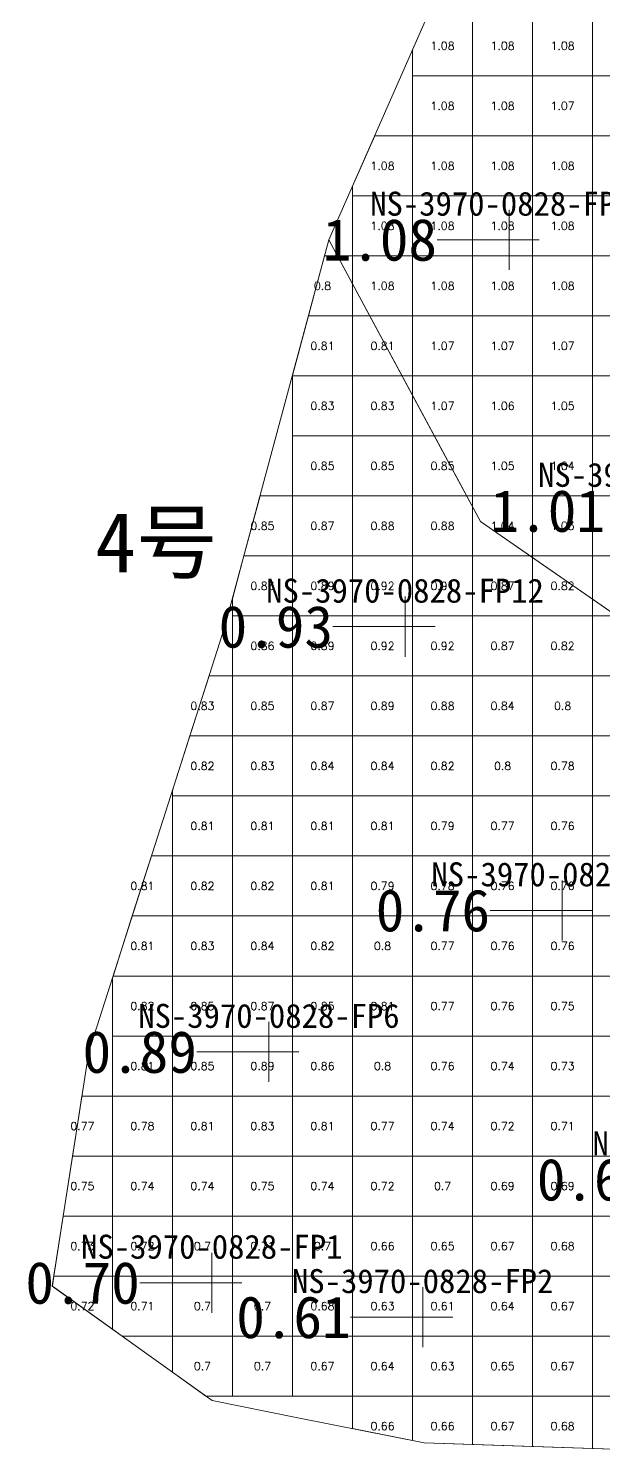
# Model space of a CAD drawing. Header units: inches. Extents: x 469978 to 470022, y 4349690 to 4349806.
# Drawn here: x 469977.74 to 469987.32, y 4349691.64 to 4349715.33 of the extents above; entities that cross this region are included whole.
import ezdxf
from ezdxf.enums import TextEntityAlignment as Align

# ---------------------------------------------------------------- set-up
doc = ezdxf.new("R2010")
doc.units = ezdxf.units.IN
doc.header["$MEASUREMENT"] = 0
for name, color, linetype, lineweight in [('0.500-1.000', 7, 'Continuous', 0), ('1.000-1.500', 7, 'Continuous', 0), ('孔口文字', 7, 'Continuous', 0), ('点', 7, 'Continuous', 0), ('爆区方格网', 7, 'Continuous', 0), ('线条', 7, 'Continuous', 0), ('钻孔', 7, 'Continuous', 0)]:
    doc.layers.add(name, color=color, linetype=linetype, lineweight=lineweight)
doc.styles.add('3dmine_textStyle_1', font='txt.shx', dxfattribs={"height": 1, "bigfont": 'gbcbig.shx'})
doc.styles.add('3dmine_textStyle_2', font='宋体.ttf', dxfattribs={"height": 1})
doc.styles.add('3dmine_textStyle_3', font='simsunb.ttf', dxfattribs={"height": 1})

msp = doc.modelspace()

# ---------------------------------------------------------------- hatches: boundary and pattern name
at = {"layer": '钻孔', "linetype": 'Continuous', "lineweight": 0, "true_color": 0x0000ff, "extrusion": (0, 1, 0)}
msp.add_hatch(color=5, dxfattribs=at).paths.add_polyline_path([(-469986.742, 3959.8), (-469985.742, 3959.8), (-469985.742, 3970.8), (-469986.742, 3970.8)], flags=0)
at = {"layer": '钻孔', "linetype": 'Continuous', "lineweight": 0, "true_color": 0x00ffff, "extrusion": (0, 1, 0)}
for points in [[(-469985.009, 3959.937), (-469984.009, 3959.937), (-469984.009, 3970.937), (-469985.009, 3970.937)], [(-469987.626, 3959.873), (-469986.626, 3959.873), (-469986.626, 3970.873), (-469987.626, 3970.873)], [(-469982.742, 3959.761), (-469981.742, 3959.761), (-469981.742, 3970.761), (-469982.742, 3970.761)], [(-469981.79, 3959.546), (-469980.79, 3959.546), (-469980.79, 3970.546), (-469981.79, 3970.546)], [(-469985.303, 3959.68), (-469984.303, 3959.68), (-469984.303, 3970.68), (-469985.303, 3970.68)]]:
    msp.add_hatch(color=4, dxfattribs=at).paths.add_polyline_path(points, flags=0)

# ---------------------------------------------------------------- linework, layer by layer
at = {"layer": '0.500-1.000', "color": 4, "linetype": 'Continuous', "lineweight": 0, "true_color": 0x00ffff}
msp.add_lwpolyline([(469988.142, 4349691.637), (469984.329, 4349691.764), (469982.226, 4349692.184), (469980.798, 4349692.47), (469978.133, 4349694.378), (469978.547, 4349697.03), (469978.742, 4349698.281), (469980.154, 4349702.694), (469981.009, 4349705.366), (469982.742, 4349711.814), (469985.267, 4349707.116), (469988.107, 4349705.148)], dxfattribs=at)
at = {"layer": '1.000-1.500', "color": 5, "linetype": 'Continuous', "lineweight": 0, "true_color": 0x0000ff}
msp.add_lwpolyline([(469993.327, 4349716.277), (469995.366, 4349714.835), (469995.8, 4349714.527), (469997.67, 4349714.286), (470000.892, 4349711.288), (469998.897, 4349709.188), (469994.336, 4349711.301), (469993.3, 4349711.78), (469990.902, 4349710.09), (469990.139, 4349709.552), (469990.942, 4349707.038), (469988.558, 4349704.836), (469985.267, 4349707.116), (469984.751, 4349708.076), (469982.742, 4349711.814), (469984.963, 4349716.86)], dxfattribs=at)
at = {"layer": '点', "color": 138, "linetype": 'Continuous', "lineweight": 0, "true_color": 0x004c4c}
for points, elevation in [([(469985.742, 4349711.314), (469985.742, 4349712.314)], 3970.8), ([(469986.242, 4349711.814), (469985.242, 4349711.814)], 3970.8), ([(469984.009, 4349704.866), (469984.009, 4349705.866)], 3970.937), ([(469984.509, 4349705.366), (469983.509, 4349705.366)], 3970.937), ([(469986.626, 4349700.139), (469986.626, 4349701.139)], 3970.873), ([(469987.126, 4349700.639), (469986.126, 4349700.639)], 3970.873), ([(469981.742, 4349697.781), (469981.742, 4349698.781)], 3970.761), ([(469982.242, 4349698.281), (469981.242, 4349698.281)], 3970.761), ([(469980.79, 4349693.934), (469980.79, 4349694.934)], 3970.546), ([(469981.29, 4349694.434), (469980.29, 4349694.434)], 3970.546), ([(469984.303, 4349693.361), (469984.303, 4349694.361)], 3970.68), ([(469984.803, 4349693.861), (469983.803, 4349693.861)], 3970.68)]:
    msp.add_lwpolyline(points, dxfattribs=dict(at, elevation=elevation))
at = {"layer": '爆区方格网', "color": 5, "linetype": 'Continuous', "lineweight": 0, "true_color": 0x0000ff, "elevation": 3971.003}
for points in [[(469985.134, 4349714.545), (469984.134, 4349714.545), (469984.134, 4349714.977), (469984.385, 4349715.545), (469985.134, 4349715.545), (469985.134, 4349714.545)], [(469986.134, 4349714.545), (469985.134, 4349714.545), (469985.134, 4349715.545), (469986.134, 4349715.545), (469986.134, 4349714.545)], [(469987.134, 4349714.545), (469986.134, 4349714.545), (469986.134, 4349715.545), (469987.134, 4349715.545), (469987.134, 4349714.545)], [(469988.134, 4349714.545), (469987.134, 4349714.545), (469987.134, 4349715.545), (469988.134, 4349715.545), (469988.134, 4349714.545)], [(469985.134, 4349713.545), (469984.134, 4349713.545), (469984.134, 4349714.545), (469985.134, 4349714.545), (469985.134, 4349713.545)], [(469986.134, 4349713.545), (469985.134, 4349713.545), (469985.134, 4349714.545), (469986.134, 4349714.545), (469986.134, 4349713.545)], [(469987.134, 4349713.545), (469986.134, 4349713.545), (469986.134, 4349714.545), (469987.134, 4349714.545), (469987.134, 4349713.545)], [(469988.134, 4349713.545), (469987.134, 4349713.545), (469987.134, 4349714.545), (469988.134, 4349714.545), (469988.134, 4349713.545)], [(469984.134, 4349712.545), (469983.134, 4349712.545), (469983.134, 4349712.705), (469983.504, 4349713.545), (469984.134, 4349713.545), (469984.134, 4349712.545)], [(469985.134, 4349712.545), (469984.134, 4349712.545), (469984.134, 4349713.545), (469985.134, 4349713.545), (469985.134, 4349712.545)], [(469986.134, 4349712.545), (469985.134, 4349712.545), (469985.134, 4349713.545), (469986.134, 4349713.545), (469986.134, 4349712.545)], [(469987.134, 4349712.545), (469986.134, 4349712.545), (469986.134, 4349713.545), (469987.134, 4349713.545), (469987.134, 4349712.545)], [(469988.134, 4349712.545), (469987.134, 4349712.545), (469987.134, 4349713.545), (469988.134, 4349713.545), (469988.134, 4349712.545)], [(469984.134, 4349711.545), (469983.134, 4349711.545), (469983.134, 4349712.545), (469984.134, 4349712.545), (469984.134, 4349711.545)], [(469985.134, 4349711.545), (469984.134, 4349711.545), (469984.134, 4349712.545), (469985.134, 4349712.545), (469985.134, 4349711.545)], [(469986.134, 4349711.545), (469985.134, 4349711.545), (469985.134, 4349712.545), (469986.134, 4349712.545), (469986.134, 4349711.545)], [(469987.134, 4349711.545), (469986.134, 4349711.545), (469986.134, 4349712.545), (469987.134, 4349712.545), (469987.134, 4349711.545)], [(469988.134, 4349711.545), (469987.134, 4349711.545), (469987.134, 4349712.545), (469988.134, 4349712.545), (469988.134, 4349711.545)], [(469984.134, 4349710.545), (469983.134, 4349710.545), (469983.134, 4349711.545), (469984.134, 4349711.545), (469984.134, 4349710.545)], [(469985.134, 4349710.545), (469984.134, 4349710.545), (469984.134, 4349711.545), (469985.134, 4349711.545), (469985.134, 4349710.545)], [(469986.134, 4349710.545), (469985.134, 4349710.545), (469985.134, 4349711.545), (469986.134, 4349711.545), (469986.134, 4349710.545)], [(469987.134, 4349710.545), (469986.134, 4349710.545), (469986.134, 4349711.545), (469987.134, 4349711.545), (469987.134, 4349710.545)], [(469988.134, 4349710.545), (469987.134, 4349710.545), (469987.134, 4349711.545), (469988.134, 4349711.545), (469988.134, 4349710.545)], [(469985.134, 4349709.545), (469984.134, 4349709.545), (469984.134, 4349710.545), (469985.134, 4349710.545), (469985.134, 4349709.545)], [(469986.134, 4349709.545), (469985.134, 4349709.545), (469985.134, 4349710.545), (469986.134, 4349710.545), (469986.134, 4349709.545)], [(469987.134, 4349709.545), (469986.134, 4349709.545), (469986.134, 4349710.545), (469987.134, 4349710.545), (469987.134, 4349709.545)], [(469988.134, 4349709.545), (469987.134, 4349709.545), (469987.134, 4349710.545), (469988.134, 4349710.545), (469988.134, 4349709.545)], [(469985.134, 4349708.545), (469984.134, 4349708.545), (469984.134, 4349709.545), (469985.134, 4349709.545), (469985.134, 4349708.545)], [(469986.134, 4349708.545), (469985.134, 4349708.545), (469985.134, 4349709.545), (469986.134, 4349709.545), (469986.134, 4349708.545)], [(469987.134, 4349708.545), (469986.134, 4349708.545), (469986.134, 4349709.545), (469987.134, 4349709.545), (469987.134, 4349708.545)], [(469988.134, 4349708.545), (469987.134, 4349708.545), (469987.134, 4349709.545), (469988.134, 4349709.545), (469988.134, 4349708.545)], [(469986.134, 4349707.545), (469985.134, 4349707.545), (469985.134, 4349708.545), (469986.134, 4349708.545), (469986.134, 4349707.545)], [(469987.134, 4349707.545), (469986.134, 4349707.545), (469986.134, 4349708.545), (469987.134, 4349708.545), (469987.134, 4349707.545)], [(469988.134, 4349707.545), (469987.134, 4349707.545), (469987.134, 4349708.545), (469988.134, 4349708.545), (469988.134, 4349707.545)], [(469986.134, 4349706.545), (469985.134, 4349706.545), (469985.134, 4349707.545), (469986.134, 4349707.545), (469986.134, 4349706.545)], [(469987.134, 4349706.545), (469986.134, 4349706.545), (469986.134, 4349707.545), (469987.134, 4349707.545), (469987.134, 4349706.545)], [(469988.134, 4349706.545), (469987.134, 4349706.545), (469987.134, 4349707.545), (469988.134, 4349707.545), (469988.134, 4349706.545)], [(469988.134, 4349705.545), (469987.134, 4349705.545), (469987.134, 4349706.545), (469988.134, 4349706.545), (469988.134, 4349705.545)]]:
    msp.add_lwpolyline(points, dxfattribs=at)
at = {"layer": '爆区方格网', "color": 4, "linetype": 'Continuous', "lineweight": 0, "true_color": 0x00ffff, "elevation": 3969.894}
for points in [[(469983.134, 4349710.545), (469982.401, 4349710.545), (469982.67, 4349711.545), (469983.134, 4349711.545), (469983.134, 4349710.545)], [(469983.134, 4349709.545), (469982.134, 4349709.545), (469982.134, 4349709.553), (469982.401, 4349710.545), (469983.134, 4349710.545), (469983.134, 4349709.545)], [(469984.134, 4349709.545), (469983.134, 4349709.545), (469983.134, 4349710.545), (469984.134, 4349710.545), (469984.134, 4349709.545)], [(469983.134, 4349708.545), (469982.134, 4349708.545), (469982.134, 4349709.545), (469983.134, 4349709.545), (469983.134, 4349708.545)], [(469984.134, 4349708.545), (469983.134, 4349708.545), (469983.134, 4349709.545), (469984.134, 4349709.545), (469984.134, 4349708.545)], [(469983.134, 4349707.545), (469982.134, 4349707.545), (469982.134, 4349708.545), (469983.134, 4349708.545), (469983.134, 4349707.545)], [(469984.134, 4349707.545), (469983.134, 4349707.545), (469983.134, 4349708.545), (469984.134, 4349708.545), (469984.134, 4349707.545)], [(469985.134, 4349707.545), (469984.134, 4349707.545), (469984.134, 4349708.545), (469985.134, 4349708.545), (469985.134, 4349707.545)], [(469982.134, 4349706.545), (469981.326, 4349706.545), (469981.595, 4349707.545), (469982.134, 4349707.545), (469982.134, 4349706.545)], [(469983.134, 4349706.545), (469982.134, 4349706.545), (469982.134, 4349707.545), (469983.134, 4349707.545), (469983.134, 4349706.545)], [(469984.134, 4349706.545), (469983.134, 4349706.545), (469983.134, 4349707.545), (469984.134, 4349707.545), (469984.134, 4349706.545)], [(469985.134, 4349706.545), (469984.134, 4349706.545), (469984.134, 4349707.545), (469985.134, 4349707.545), (469985.134, 4349706.545)], [(469982.134, 4349705.545), (469981.134, 4349705.545), (469981.134, 4349705.832), (469981.326, 4349706.545), (469982.134, 4349706.545), (469982.134, 4349705.545)], [(469983.134, 4349705.545), (469982.134, 4349705.545), (469982.134, 4349706.545), (469983.134, 4349706.545), (469983.134, 4349705.545)], [(469984.134, 4349705.545), (469983.134, 4349705.545), (469983.134, 4349706.545), (469984.134, 4349706.545), (469984.134, 4349705.545)], [(469985.134, 4349705.545), (469984.134, 4349705.545), (469984.134, 4349706.545), (469985.134, 4349706.545), (469985.134, 4349705.545)], [(469986.134, 4349705.545), (469985.134, 4349705.545), (469985.134, 4349706.545), (469986.134, 4349706.545), (469986.134, 4349705.545)], [(469987.134, 4349705.545), (469986.134, 4349705.545), (469986.134, 4349706.545), (469987.134, 4349706.545), (469987.134, 4349705.545)], [(469982.134, 4349704.545), (469981.134, 4349704.545), (469981.134, 4349705.545), (469982.134, 4349705.545), (469982.134, 4349704.545)], [(469983.134, 4349704.545), (469982.134, 4349704.545), (469982.134, 4349705.545), (469983.134, 4349705.545), (469983.134, 4349704.545)], [(469984.134, 4349704.545), (469983.134, 4349704.545), (469983.134, 4349705.545), (469984.134, 4349705.545), (469984.134, 4349704.545)], [(469985.134, 4349704.545), (469984.134, 4349704.545), (469984.134, 4349705.545), (469985.134, 4349705.545), (469985.134, 4349704.545)], [(469986.134, 4349704.545), (469985.134, 4349704.545), (469985.134, 4349705.545), (469986.134, 4349705.545), (469986.134, 4349704.545)], [(469987.134, 4349704.545), (469986.134, 4349704.545), (469986.134, 4349705.545), (469987.134, 4349705.545), (469987.134, 4349704.545)], [(469988.134, 4349704.545), (469987.134, 4349704.545), (469987.134, 4349705.545), (469988.134, 4349705.545), (469988.134, 4349704.545)], [(469981.134, 4349703.545), (469980.426, 4349703.545), (469980.746, 4349704.545), (469981.134, 4349704.545), (469981.134, 4349703.545)], [(469982.134, 4349703.545), (469981.134, 4349703.545), (469981.134, 4349704.545), (469982.134, 4349704.545), (469982.134, 4349703.545)], [(469983.134, 4349703.545), (469982.134, 4349703.545), (469982.134, 4349704.545), (469983.134, 4349704.545), (469983.134, 4349703.545)], [(469984.134, 4349703.545), (469983.134, 4349703.545), (469983.134, 4349704.545), (469984.134, 4349704.545), (469984.134, 4349703.545)], [(469985.134, 4349703.545), (469984.134, 4349703.545), (469984.134, 4349704.545), (469985.134, 4349704.545), (469985.134, 4349703.545)], [(469986.134, 4349703.545), (469985.134, 4349703.545), (469985.134, 4349704.545), (469986.134, 4349704.545), (469986.134, 4349703.545)], [(469987.134, 4349703.545), (469986.134, 4349703.545), (469986.134, 4349704.545), (469987.134, 4349704.545), (469987.134, 4349703.545)], [(469988.134, 4349703.545), (469987.134, 4349703.545), (469987.134, 4349704.545), (469988.134, 4349704.545), (469988.134, 4349703.545)], [(469981.134, 4349702.545), (469980.134, 4349702.545), (469980.134, 4349702.633), (469980.154, 4349702.694), (469980.426, 4349703.545), (469981.134, 4349703.545), (469981.134, 4349702.545)], [(469982.134, 4349702.545), (469981.134, 4349702.545), (469981.134, 4349703.545), (469982.134, 4349703.545), (469982.134, 4349702.545)], [(469983.134, 4349702.545), (469982.134, 4349702.545), (469982.134, 4349703.545), (469983.134, 4349703.545), (469983.134, 4349702.545)], [(469984.134, 4349702.545), (469983.134, 4349702.545), (469983.134, 4349703.545), (469984.134, 4349703.545), (469984.134, 4349702.545)], [(469985.134, 4349702.545), (469984.134, 4349702.545), (469984.134, 4349703.545), (469985.134, 4349703.545), (469985.134, 4349702.545)], [(469986.134, 4349702.545), (469985.134, 4349702.545), (469985.134, 4349703.545), (469986.134, 4349703.545), (469986.134, 4349702.545)], [(469987.134, 4349702.545), (469986.134, 4349702.545), (469986.134, 4349703.545), (469987.134, 4349703.545), (469987.134, 4349702.545)], [(469988.134, 4349702.545), (469987.134, 4349702.545), (469987.134, 4349703.545), (469988.134, 4349703.545), (469988.134, 4349702.545)], [(469981.134, 4349701.545), (469980.134, 4349701.545), (469980.134, 4349702.545), (469981.134, 4349702.545), (469981.134, 4349701.545)], [(469982.134, 4349701.545), (469981.134, 4349701.545), (469981.134, 4349702.545), (469982.134, 4349702.545), (469982.134, 4349701.545)], [(469983.134, 4349701.545), (469982.134, 4349701.545), (469982.134, 4349702.545), (469983.134, 4349702.545), (469983.134, 4349701.545)], [(469984.134, 4349701.545), (469983.134, 4349701.545), (469983.134, 4349702.545), (469984.134, 4349702.545), (469984.134, 4349701.545)], [(469985.134, 4349701.545), (469984.134, 4349701.545), (469984.134, 4349702.545), (469985.134, 4349702.545), (469985.134, 4349701.545)], [(469986.134, 4349701.545), (469985.134, 4349701.545), (469985.134, 4349702.545), (469986.134, 4349702.545), (469986.134, 4349701.545)], [(469987.134, 4349701.545), (469986.134, 4349701.545), (469986.134, 4349702.545), (469987.134, 4349702.545), (469987.134, 4349701.545)], [(469988.134, 4349701.545), (469987.134, 4349701.545), (469987.134, 4349702.545), (469988.134, 4349702.545), (469988.134, 4349701.545)], [(469980.134, 4349700.545), (469979.466, 4349700.545), (469979.786, 4349701.545), (469980.134, 4349701.545), (469980.134, 4349700.545)], [(469981.134, 4349700.545), (469980.134, 4349700.545), (469980.134, 4349701.545), (469981.134, 4349701.545), (469981.134, 4349700.545)], [(469982.134, 4349700.545), (469981.134, 4349700.545), (469981.134, 4349701.545), (469982.134, 4349701.545), (469982.134, 4349700.545)], [(469983.134, 4349700.545), (469982.134, 4349700.545), (469982.134, 4349701.545), (469983.134, 4349701.545), (469983.134, 4349700.545)], [(469984.134, 4349700.545), (469983.134, 4349700.545), (469983.134, 4349701.545), (469984.134, 4349701.545), (469984.134, 4349700.545)], [(469985.134, 4349700.545), (469984.134, 4349700.545), (469984.134, 4349701.545), (469985.134, 4349701.545), (469985.134, 4349700.545)], [(469986.134, 4349700.545), (469985.134, 4349700.545), (469985.134, 4349701.545), (469986.134, 4349701.545), (469986.134, 4349700.545)], [(469987.134, 4349700.545), (469986.134, 4349700.545), (469986.134, 4349701.545), (469987.134, 4349701.545), (469987.134, 4349700.545)], [(469988.134, 4349700.545), (469987.134, 4349700.545), (469987.134, 4349701.545), (469988.134, 4349701.545), (469988.134, 4349700.545)], [(469980.134, 4349699.545), (469979.146, 4349699.545), (469979.466, 4349700.545), (469980.134, 4349700.545), (469980.134, 4349699.545)], [(469981.134, 4349699.545), (469980.134, 4349699.545), (469980.134, 4349700.545), (469981.134, 4349700.545), (469981.134, 4349699.545)], [(469982.134, 4349699.545), (469981.134, 4349699.545), (469981.134, 4349700.545), (469982.134, 4349700.545), (469982.134, 4349699.545)], [(469983.134, 4349699.545), (469982.134, 4349699.545), (469982.134, 4349700.545), (469983.134, 4349700.545), (469983.134, 4349699.545)], [(469984.134, 4349699.545), (469983.134, 4349699.545), (469983.134, 4349700.545), (469984.134, 4349700.545), (469984.134, 4349699.545)], [(469985.134, 4349699.545), (469984.134, 4349699.545), (469984.134, 4349700.545), (469985.134, 4349700.545), (469985.134, 4349699.545)], [(469986.134, 4349699.545), (469985.134, 4349699.545), (469985.134, 4349700.545), (469986.134, 4349700.545), (469986.134, 4349699.545)], [(469987.134, 4349699.545), (469986.134, 4349699.545), (469986.134, 4349700.545), (469987.134, 4349700.545), (469987.134, 4349699.545)], [(469988.134, 4349699.545), (469987.134, 4349699.545), (469987.134, 4349700.545), (469988.134, 4349700.545), (469988.134, 4349699.545)], [(469980.134, 4349698.545), (469979.134, 4349698.545), (469979.134, 4349699.507), (469979.146, 4349699.545), (469980.134, 4349699.545), (469980.134, 4349698.545)], [(469981.134, 4349698.545), (469980.134, 4349698.545), (469980.134, 4349699.545), (469981.134, 4349699.545), (469981.134, 4349698.545)], [(469982.134, 4349698.545), (469981.134, 4349698.545), (469981.134, 4349699.545), (469982.134, 4349699.545), (469982.134, 4349698.545)], [(469983.134, 4349698.545), (469982.134, 4349698.545), (469982.134, 4349699.545), (469983.134, 4349699.545), (469983.134, 4349698.545)], [(469984.134, 4349698.545), (469983.134, 4349698.545), (469983.134, 4349699.545), (469984.134, 4349699.545), (469984.134, 4349698.545)], [(469985.134, 4349698.545), (469984.134, 4349698.545), (469984.134, 4349699.545), (469985.134, 4349699.545), (469985.134, 4349698.545)], [(469986.134, 4349698.545), (469985.134, 4349698.545), (469985.134, 4349699.545), (469986.134, 4349699.545), (469986.134, 4349698.545)], [(469987.134, 4349698.545), (469986.134, 4349698.545), (469986.134, 4349699.545), (469987.134, 4349699.545), (469987.134, 4349698.545)], [(469988.134, 4349698.545), (469987.134, 4349698.545), (469987.134, 4349699.545), (469988.134, 4349699.545), (469988.134, 4349698.545)], [(469980.134, 4349697.545), (469979.134, 4349697.545), (469979.134, 4349698.545), (469980.134, 4349698.545), (469980.134, 4349697.545)], [(469981.134, 4349697.545), (469980.134, 4349697.545), (469980.134, 4349698.545), (469981.134, 4349698.545), (469981.134, 4349697.545)], [(469982.134, 4349697.545), (469981.134, 4349697.545), (469981.134, 4349698.545), (469982.134, 4349698.545), (469982.134, 4349697.545)], [(469983.134, 4349697.545), (469982.134, 4349697.545), (469982.134, 4349698.545), (469983.134, 4349698.545), (469983.134, 4349697.545)], [(469984.134, 4349697.545), (469983.134, 4349697.545), (469983.134, 4349698.545), (469984.134, 4349698.545), (469984.134, 4349697.545)], [(469985.134, 4349697.545), (469984.134, 4349697.545), (469984.134, 4349698.545), (469985.134, 4349698.545), (469985.134, 4349697.545)], [(469986.134, 4349697.545), (469985.134, 4349697.545), (469985.134, 4349698.545), (469986.134, 4349698.545), (469986.134, 4349697.545)], [(469987.134, 4349697.545), (469986.134, 4349697.545), (469986.134, 4349698.545), (469987.134, 4349698.545), (469987.134, 4349697.545)], [(469988.134, 4349697.545), (469987.134, 4349697.545), (469987.134, 4349698.545), (469988.134, 4349698.545), (469988.134, 4349697.545)], [(469979.134, 4349696.545), (469978.471, 4349696.545), (469978.547, 4349697.03), (469978.627, 4349697.545), (469979.134, 4349697.545), (469979.134, 4349696.545)], [(469980.134, 4349696.545), (469979.134, 4349696.545), (469979.134, 4349697.545), (469980.134, 4349697.545), (469980.134, 4349696.545)], [(469981.134, 4349696.545), (469980.134, 4349696.545), (469980.134, 4349697.545), (469981.134, 4349697.545), (469981.134, 4349696.545)], [(469982.134, 4349696.545), (469981.134, 4349696.545), (469981.134, 4349697.545), (469982.134, 4349697.545), (469982.134, 4349696.545)], [(469983.134, 4349696.545), (469982.134, 4349696.545), (469982.134, 4349697.545), (469983.134, 4349697.545), (469983.134, 4349696.545)], [(469984.134, 4349696.545), (469983.134, 4349696.545), (469983.134, 4349697.545), (469984.134, 4349697.545), (469984.134, 4349696.545)], [(469985.134, 4349696.545), (469984.134, 4349696.545), (469984.134, 4349697.545), (469985.134, 4349697.545), (469985.134, 4349696.545)], [(469986.134, 4349696.545), (469985.134, 4349696.545), (469985.134, 4349697.545), (469986.134, 4349697.545), (469986.134, 4349696.545)], [(469987.134, 4349696.545), (469986.134, 4349696.545), (469986.134, 4349697.545), (469987.134, 4349697.545), (469987.134, 4349696.545)], [(469988.134, 4349696.545), (469987.134, 4349696.545), (469987.134, 4349697.545), (469988.134, 4349697.545), (469988.134, 4349696.545)], [(469979.134, 4349695.545), (469978.315, 4349695.545), (469978.471, 4349696.545), (469979.134, 4349696.545), (469979.134, 4349695.545)], [(469980.134, 4349695.545), (469979.134, 4349695.545), (469979.134, 4349696.545), (469980.134, 4349696.545), (469980.134, 4349695.545)], [(469981.134, 4349695.545), (469980.134, 4349695.545), (469980.134, 4349696.545), (469981.134, 4349696.545), (469981.134, 4349695.545)], [(469982.134, 4349695.545), (469981.134, 4349695.545), (469981.134, 4349696.545), (469982.134, 4349696.545), (469982.134, 4349695.545)], [(469983.134, 4349695.545), (469982.134, 4349695.545), (469982.134, 4349696.545), (469983.134, 4349696.545), (469983.134, 4349695.545)], [(469984.134, 4349695.545), (469983.134, 4349695.545), (469983.134, 4349696.545), (469984.134, 4349696.545), (469984.134, 4349695.545)], [(469985.134, 4349695.545), (469984.134, 4349695.545), (469984.134, 4349696.545), (469985.134, 4349696.545), (469985.134, 4349695.545)], [(469986.134, 4349695.545), (469985.134, 4349695.545), (469985.134, 4349696.545), (469986.134, 4349696.545), (469986.134, 4349695.545)], [(469987.134, 4349695.545), (469986.134, 4349695.545), (469986.134, 4349696.545), (469987.134, 4349696.545), (469987.134, 4349695.545)], [(469988.134, 4349695.545), (469987.134, 4349695.545), (469987.134, 4349696.545), (469988.134, 4349696.545), (469988.134, 4349695.545)], [(469979.134, 4349694.545), (469978.159, 4349694.545), (469978.315, 4349695.545), (469979.134, 4349695.545), (469979.134, 4349694.545)], [(469980.134, 4349694.545), (469979.134, 4349694.545), (469979.134, 4349695.545), (469980.134, 4349695.545), (469980.134, 4349694.545)], [(469981.134, 4349694.545), (469980.134, 4349694.545), (469980.134, 4349695.545), (469981.134, 4349695.545), (469981.134, 4349694.545)], [(469982.134, 4349694.545), (469981.134, 4349694.545), (469981.134, 4349695.545), (469982.134, 4349695.545), (469982.134, 4349694.545)], [(469983.134, 4349694.545), (469982.134, 4349694.545), (469982.134, 4349695.545), (469983.134, 4349695.545), (469983.134, 4349694.545)], [(469984.134, 4349694.545), (469983.134, 4349694.545), (469983.134, 4349695.545), (469984.134, 4349695.545), (469984.134, 4349694.545)], [(469985.134, 4349694.545), (469984.134, 4349694.545), (469984.134, 4349695.545), (469985.134, 4349695.545), (469985.134, 4349694.545)], [(469986.134, 4349694.545), (469985.134, 4349694.545), (469985.134, 4349695.545), (469986.134, 4349695.545), (469986.134, 4349694.545)], [(469987.134, 4349694.545), (469986.134, 4349694.545), (469986.134, 4349695.545), (469987.134, 4349695.545), (469987.134, 4349694.545)], [(469988.134, 4349694.545), (469987.134, 4349694.545), (469987.134, 4349695.545), (469988.134, 4349695.545), (469988.134, 4349694.545)], [(469979.134, 4349693.661), (469978.134, 4349694.377), (469978.134, 4349694.384), (469978.159, 4349694.545), (469979.134, 4349694.545), (469979.134, 4349693.661)], [(469980.134, 4349693.545), (469979.297, 4349693.545), (469979.134, 4349693.661), (469979.134, 4349694.545), (469980.134, 4349694.545), (469980.134, 4349693.545)], [(469981.134, 4349693.545), (469980.134, 4349693.545), (469980.134, 4349694.545), (469981.134, 4349694.545), (469981.134, 4349693.545)], [(469982.134, 4349693.545), (469981.134, 4349693.545), (469981.134, 4349694.545), (469982.134, 4349694.545), (469982.134, 4349693.545)], [(469983.134, 4349693.545), (469982.134, 4349693.545), (469982.134, 4349694.545), (469983.134, 4349694.545), (469983.134, 4349693.545)], [(469984.134, 4349693.545), (469983.134, 4349693.545), (469983.134, 4349694.545), (469984.134, 4349694.545), (469984.134, 4349693.545)], [(469985.134, 4349693.545), (469984.134, 4349693.545), (469984.134, 4349694.545), (469985.134, 4349694.545), (469985.134, 4349693.545)], [(469986.134, 4349693.545), (469985.134, 4349693.545), (469985.134, 4349694.545), (469986.134, 4349694.545), (469986.134, 4349693.545)], [(469987.134, 4349693.545), (469986.134, 4349693.545), (469986.134, 4349694.545), (469987.134, 4349694.545), (469987.134, 4349693.545)], [(469988.134, 4349693.545), (469987.134, 4349693.545), (469987.134, 4349694.545), (469988.134, 4349694.545), (469988.134, 4349693.545)], [(469981.134, 4349692.545), (469980.693, 4349692.545), (469980.134, 4349692.945), (469980.134, 4349693.545), (469981.134, 4349693.545), (469981.134, 4349692.545)], [(469982.134, 4349692.545), (469981.134, 4349692.545), (469981.134, 4349693.545), (469982.134, 4349693.545), (469982.134, 4349692.545)], [(469983.134, 4349692.545), (469982.134, 4349692.545), (469982.134, 4349693.545), (469983.134, 4349693.545), (469983.134, 4349692.545)], [(469984.134, 4349692.545), (469983.134, 4349692.545), (469983.134, 4349693.545), (469984.134, 4349693.545), (469984.134, 4349692.545)], [(469985.134, 4349692.545), (469984.134, 4349692.545), (469984.134, 4349693.545), (469985.134, 4349693.545), (469985.134, 4349692.545)], [(469986.134, 4349692.545), (469985.134, 4349692.545), (469985.134, 4349693.545), (469986.134, 4349693.545), (469986.134, 4349692.545)], [(469987.134, 4349692.545), (469986.134, 4349692.545), (469986.134, 4349693.545), (469987.134, 4349693.545), (469987.134, 4349692.545)], [(469988.134, 4349692.545), (469987.134, 4349692.545), (469987.134, 4349693.545), (469988.134, 4349693.545), (469988.134, 4349692.545)], [(469984.134, 4349691.803), (469983.134, 4349692.003), (469983.134, 4349692.545), (469984.134, 4349692.545), (469984.134, 4349691.803)], [(469985.134, 4349691.737), (469984.329, 4349691.764), (469984.134, 4349691.803), (469984.134, 4349692.545), (469985.134, 4349692.545), (469985.134, 4349691.737)], [(469986.134, 4349691.704), (469985.134, 4349691.737), (469985.134, 4349692.545), (469986.134, 4349692.545), (469986.134, 4349691.704)], [(469987.134, 4349691.671), (469986.134, 4349691.704), (469986.134, 4349692.545), (469987.134, 4349692.545), (469987.134, 4349691.671)], [(469988.134, 4349691.638), (469987.134, 4349691.671), (469987.134, 4349692.545), (469988.134, 4349692.545), (469988.134, 4349691.638)]]:
    msp.add_lwpolyline(points, dxfattribs=at)
at = {"layer": '线条', "color": 138, "linetype": 'Continuous', "lineweight": 0, "true_color": 0x004c4c}
for points, elevation in [([(469985.742, 4349711.814), (469985.742, 4349711.814), (469985.742, 4349711.814)], 3970.8), ([(469984.009, 4349705.366), (469984.009, 4349705.366), (469984.009, 4349705.366)], 3970.937), ([(469986.626, 4349700.639), (469986.626, 4349700.639), (469986.626, 4349700.639)], 3970.873), ([(469981.742, 4349698.281), (469981.742, 4349698.281), (469981.742, 4349698.281)], 3970.761), ([(469980.79, 4349694.434), (469980.79, 4349694.434), (469980.79, 4349694.434)], 3970.546), ([(469984.303, 4349693.861), (469984.303, 4349693.861), (469984.303, 4349693.861)], 3970.68)]:
    msp.add_lwpolyline(points, dxfattribs=dict(at, elevation=elevation))
at = {"layer": '钻孔', "color": 5, "linetype": 'Continuous', "lineweight": 0, "true_color": 0x0000ff}
for elevation in [3970.8, 3959.8]:
    msp.add_lwpolyline([(469985.742, 4349711.814), (469984.542, 4349711.814)], dxfattribs=dict(at, elevation=elevation))
at = {"layer": '钻孔', "color": 4, "linetype": 'Continuous', "lineweight": 0, "true_color": 0x00ffff}
for points, elevation in [([(469984.009, 4349705.366), (469982.809, 4349705.366)], 3970.937), ([(469984.009, 4349705.366), (469982.809, 4349705.366)], 3959.937), ([(469986.626, 4349700.639), (469985.426, 4349700.639)], 3970.873), ([(469986.626, 4349700.639), (469985.426, 4349700.639)], 3959.873), ([(469981.742, 4349698.281), (469980.542, 4349698.281)], 3970.761), ([(469981.742, 4349698.281), (469980.542, 4349698.281)], 3959.761), ([(469980.79, 4349694.434), (469979.59, 4349694.434)], 3970.546), ([(469980.79, 4349694.434), (469979.59, 4349694.434)], 3959.546), ([(469984.303, 4349693.861), (469983.103, 4349693.861)], 3970.68), ([(469984.303, 4349693.861), (469983.103, 4349693.861)], 3959.68)]:
    msp.add_lwpolyline(points, dxfattribs=dict(at, elevation=elevation))

# ---------------------------------------------------------------- texts
at = {"color": 5, "linetype": 'Continuous', "lineweight": 0, "true_color": 0x0000ff, "style": '3dmine_textStyle_1'}
for s, p in [('1.08', (469984.634, 4349715.045, 3971.003)), ('1.08', (469985.634, 4349715.045, 3971.003)), ('1.08', (469986.634, 4349715.045, 3971.003)), ('1.08', (469984.634, 4349714.045, 3971.003)), ('1.08', (469985.634, 4349714.045, 3971.003)), ('1.07', (469986.634, 4349714.045, 3971.003)), ('1.08', (469983.634, 4349713.045, 3971.003)), ('1.08', (469984.634, 4349713.045, 3971.003)), ('1.08', (469985.634, 4349713.045, 3971.003)), ('1.08', (469986.634, 4349713.045, 3971.003)), ('1.08', (469983.634, 4349712.045, 3971.003)), ('1.08', (469984.634, 4349712.045, 3971.003)), ('1.08', (469985.634, 4349712.045, 3971.003)), ('1.08', (469986.634, 4349712.045, 3971.003)), ('1.08', (469983.634, 4349711.045, 3971.003)), ('1.08', (469984.634, 4349711.045, 3971.003)), ('1.08', (469985.634, 4349711.045, 3971.003)), ('1.08', (469986.634, 4349711.045, 3971.003)), ('1.07', (469984.634, 4349710.045, 3971.003)), ('1.07', (469985.634, 4349710.045, 3971.003)), ('1.07', (469986.634, 4349710.045, 3971.003)), ('1.07', (469984.634, 4349709.045, 3971.003)), ('1.06', (469985.634, 4349709.045, 3971.003)), ('1.05', (469986.634, 4349709.045, 3971.003)), ('1.05', (469985.634, 4349708.045, 3971.003)), ('1.04', (469986.634, 4349708.045, 3971.003)), ('1.04', (469985.634, 4349707.045, 3971.003)), ('1.03', (469986.634, 4349707.045, 3971.003))]:
    msp.add_text(s, height=0.1333, dxfattribs=at).set_placement(p, align=Align.MIDDLE_CENTER)
at = {"color": 4, "linetype": 'Continuous', "lineweight": 0, "true_color": 0x00ffff, "style": '3dmine_textStyle_1'}
for s, p in [('0.8', (469982.634, 4349711.045, 3969.894)), ('0.81', (469982.634, 4349710.045, 3969.894)), ('0.81', (469983.634, 4349710.045, 3969.894)), ('0.83', (469982.634, 4349709.045, 3969.894)), ('0.83', (469983.634, 4349709.045, 3969.894)), ('0.85', (469982.634, 4349708.045, 3969.894)), ('0.85', (469983.634, 4349708.045, 3969.894)), ('0.85', (469984.634, 4349708.045, 3969.894)), ('0.85', (469981.634, 4349707.045, 3969.894)), ('0.87', (469982.634, 4349707.045, 3969.894)), ('0.88', (469983.634, 4349707.045, 3969.894)), ('0.88', (469984.634, 4349707.045, 3969.894)), ('0.86', (469981.634, 4349706.045, 3969.894)), ('0.89', (469982.634, 4349706.045, 3969.894)), ('0.92', (469983.634, 4349706.045, 3969.894)), ('0.91', (469984.634, 4349706.045, 3969.894)), ('0.87', (469985.634, 4349706.045, 3969.894)), ('0.82', (469986.634, 4349706.045, 3969.894)), ('0.86', (469981.634, 4349705.045, 3969.894)), ('0.89', (469982.634, 4349705.045, 3969.894)), ('0.92', (469983.634, 4349705.045, 3969.894)), ('0.92', (469984.634, 4349705.045, 3969.894)), ('0.87', (469985.634, 4349705.045, 3969.894)), ('0.82', (469986.634, 4349705.045, 3969.894)), ('0.83', (469980.634, 4349704.045, 3969.894)), ('0.85', (469981.634, 4349704.045, 3969.894)), ('0.87', (469982.634, 4349704.045, 3969.894)), ('0.89', (469983.634, 4349704.045, 3969.894)), ('0.88', (469984.634, 4349704.045, 3969.894)), ('0.84', (469985.634, 4349704.045, 3969.894)), ('0.8', (469986.634, 4349704.045, 3969.894)), ('0.82', (469980.634, 4349703.045, 3969.894)), ('0.83', (469981.634, 4349703.045, 3969.894)), ('0.84', (469982.634, 4349703.045, 3969.894)), ('0.84', (469983.634, 4349703.045, 3969.894)), ('0.82', (469984.634, 4349703.045, 3969.894)), ('0.8', (469985.634, 4349703.045, 3969.894)), ('0.78', (469986.634, 4349703.045, 3969.894)), ('0.81', (469980.634, 4349702.045, 3969.894)), ('0.81', (469981.634, 4349702.045, 3969.894)), ('0.81', (469982.634, 4349702.045, 3969.894)), ('0.81', (469983.634, 4349702.045, 3969.894)), ('0.79', (469984.634, 4349702.045, 3969.894)), ('0.77', (469985.634, 4349702.045, 3969.894)), ('0.76', (469986.634, 4349702.045, 3969.894)), ('0.81', (469979.634, 4349701.045, 3969.894)), ('0.82', (469980.634, 4349701.045, 3969.894)), ('0.82', (469981.634, 4349701.045, 3969.894)), ('0.81', (469982.634, 4349701.045, 3969.894)), ('0.79', (469983.634, 4349701.045, 3969.894)), ('0.78', (469984.634, 4349701.045, 3969.894)), ('0.76', (469985.634, 4349701.045, 3969.894)), ('0.76', (469986.634, 4349701.045, 3969.894)), ('0.81', (469979.634, 4349700.045, 3969.894)), ('0.83', (469980.634, 4349700.045, 3969.894)), ('0.84', (469981.634, 4349700.045, 3969.894)), ('0.82', (469982.634, 4349700.045, 3969.894)), ('0.8', (469983.634, 4349700.045, 3969.894)), ('0.77', (469984.634, 4349700.045, 3969.894)), ('0.76', (469985.634, 4349700.045, 3969.894)), ('0.76', (469986.634, 4349700.045, 3969.894)), ('0.82', (469979.634, 4349699.045, 3969.894)), ('0.85', (469980.634, 4349699.045, 3969.894)), ('0.87', (469981.634, 4349699.045, 3969.894)), ('0.85', (469982.634, 4349699.045, 3969.894)), ('0.81', (469983.634, 4349699.045, 3969.894)), ('0.77', (469984.634, 4349699.045, 3969.894)), ('0.76', (469985.634, 4349699.045, 3969.894)), ('0.75', (469986.634, 4349699.045, 3969.894)), ('0.81', (469979.634, 4349698.045, 3969.894)), ('0.85', (469980.634, 4349698.045, 3969.894)), ('0.89', (469981.634, 4349698.045, 3969.894)), ('0.86', (469982.634, 4349698.045, 3969.894)), ('0.8', (469983.634, 4349698.045, 3969.894)), ('0.76', (469984.634, 4349698.045, 3969.894)), ('0.74', (469985.634, 4349698.045, 3969.894)), ('0.73', (469986.634, 4349698.045, 3969.894)), ('0.77', (469978.634, 4349697.045, 3969.894)), ('0.78', (469979.634, 4349697.045, 3969.894)), ('0.81', (469980.634, 4349697.045, 3969.894)), ('0.83', (469981.634, 4349697.045, 3969.894)), ('0.81', (469982.634, 4349697.045, 3969.894)), ('0.77', (469983.634, 4349697.045, 3969.894)), ('0.74', (469984.634, 4349697.045, 3969.894)), ('0.72', (469985.634, 4349697.045, 3969.894)), ('0.71', (469986.634, 4349697.045, 3969.894)), ('0.75', (469978.634, 4349696.045, 3969.894)), ('0.74', (469979.634, 4349696.045, 3969.894)), ('0.74', (469980.634, 4349696.045, 3969.894)), ('0.75', (469981.634, 4349696.045, 3969.894)), ('0.74', (469982.634, 4349696.045, 3969.894)), ('0.72', (469983.634, 4349696.045, 3969.894)), ('0.7', (469984.634, 4349696.045, 3969.894)), ('0.69', (469985.634, 4349696.045, 3969.894)), ('0.69', (469986.634, 4349696.045, 3969.894)), ('0.73', (469978.634, 4349695.045, 3969.894)), ('0.72', (469979.634, 4349695.045, 3969.894)), ('0.7', (469980.634, 4349695.045, 3969.894)), ('0.71', (469981.634, 4349695.045, 3969.894)), ('0.7', (469982.634, 4349695.045, 3969.894)), ('0.66', (469983.634, 4349695.045, 3969.894)), ('0.65', (469984.634, 4349695.045, 3969.894)), ('0.67', (469985.634, 4349695.045, 3969.894)), ('0.68', (469986.634, 4349695.045, 3969.894)), ('0.72', (469978.634, 4349694.045, 3969.894)), ('0.71', (469979.634, 4349694.045, 3969.894)), ('0.7', (469980.634, 4349694.045, 3969.894)), ('0.7', (469981.634, 4349694.045, 3969.894)), ('0.68', (469982.634, 4349694.045, 3969.894)), ('0.63', (469983.634, 4349694.045, 3969.894)), ('0.61', (469984.634, 4349694.045, 3969.894)), ('0.64', (469985.634, 4349694.045, 3969.894)), ('0.67', (469986.634, 4349694.045, 3969.894)), ('0.7', (469980.634, 4349693.045, 3969.894)), ('0.7', (469981.634, 4349693.045, 3969.894)), ('0.67', (469982.634, 4349693.045, 3969.894)), ('0.64', (469983.634, 4349693.045, 3969.894)), ('0.63', (469984.634, 4349693.045, 3969.894)), ('0.65', (469985.634, 4349693.045, 3969.894)), ('0.67', (469986.634, 4349693.045, 3969.894)), ('0.66', (469983.634, 4349692.045, 3969.894)), ('0.66', (469984.634, 4349692.045, 3969.894)), ('0.67', (469985.634, 4349692.045, 3969.894)), ('0.68', (469986.634, 4349692.045, 3969.894))]:
    msp.add_text(s, height=0.1333, dxfattribs=at).set_placement(p, align=Align.MIDDLE_CENTER)
at = {"color": 7, "linetype": 'Continuous', "lineweight": 0, "style": '3dmine_textStyle_2'}
msp.add_text('4号', height=1, dxfattribs=at).set_placement((469978.847, 4349706.273, 1985.923))
at = {"layer": '孔口文字', "color": 138, "linetype": 'Continuous', "lineweight": 0, "true_color": 0x004c4c, "style": '3dmine_textStyle_3'}
for s, p in [('NS-3970-0828-FP20', (469985.742, 4349712.214, 3970.8)), ('NS-3970-0828-FP13', (469988.539, 4349707.696, 3970.628)), ('NS-3970-0828-FP12', (469984.009, 4349705.766, 3970.937)), ('NS-3970-0828-FP7', (469986.626, 4349701.039, 3970.873)), ('NS-3970-0828-FP6', (469981.742, 4349698.681, 3970.761)), ('NS-3970-0828-FP5', (469989.309, 4349696.554, 3970.88)), ('NS-3970-0828-FP1', (469980.79, 4349694.834, 3970.546)), ('NS-3970-0828-FP2', (469984.303, 4349694.261, 3970.68))]:
    msp.add_text(s, height=0.4, dxfattribs=at).set_placement(p, align=Align.CENTER)
at = {"layer": '钻孔', "color": 5, "linetype": 'Continuous', "lineweight": 0, "true_color": 0x0000ff, "style": '3dmine_textStyle_3'}
for s, p in [('1.08', (469984.542, 4349711.814, 3970.8)), ('1.01', (469987.339, 4349707.296, 3970.628))]:
    msp.add_text(s, height=0.7, dxfattribs=at).set_placement(p, align=Align.MIDDLE_RIGHT)
at = {"layer": '钻孔', "color": 4, "linetype": 'Continuous', "lineweight": 0, "true_color": 0x00ffff, "style": '3dmine_textStyle_3'}
for s, p in [('0.93', (469982.809, 4349705.366, 3970.937)), ('0.76', (469985.426, 4349700.639, 3970.873)), ('0.89', (469980.542, 4349698.281, 3970.761)), ('0.61', (469988.109, 4349696.154, 3970.88)), ('0.70', (469979.59, 4349694.434, 3970.546)), ('0.61', (469983.103, 4349693.861, 3970.68))]:
    msp.add_text(s, height=0.7, dxfattribs=at).set_placement(p, align=Align.MIDDLE_RIGHT)

doc.saveas('drawing.dxf')
